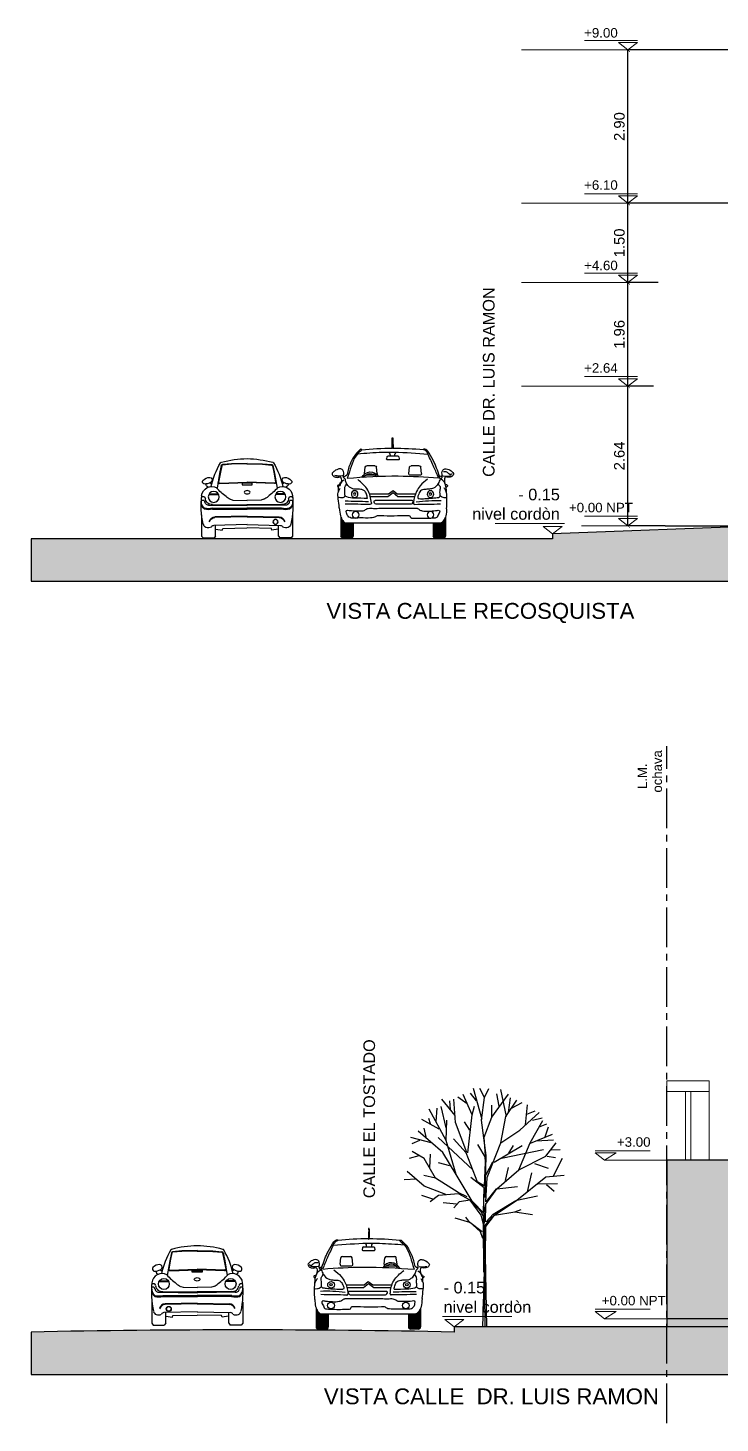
# Model space of a CAD drawing. Header units: inches. Extents: x -309 to 190, y -1585 to -1350.
# Drawn here: x 58.74 to 71.83, y -1442.28 to -1415.89 of the extents above; entities that cross this region are included whole.
import ezdxf

# ---------------------------------------------------------------- set-up
doc = ezdxf.new("R2010")
doc.units = ezdxf.units.IN
doc.header["$MEASUREMENT"] = 0
doc.header["$PDMODE"] = 3
doc.linetypes.add('CENTER2', pattern=[1.125, 0.75, -0.125, 0.125, -0.125])
doc.linetypes.add('HIDDEN', pattern=[0.375, 0.25, -0.125])
doc.layers.get('0').update_dxf_attribs({"color": 9, "linetype": 'CONTINUOUS'})
doc.layers.get('DEFPOINTS').update_dxf_attribs({"color": 9, "linetype": 'CONTINUOUS'})
for name, color, linetype in [('CARP', 9, 'CONTINUOUS'), ('color gris', 9, 'CONTINUOUS'), ('COLOR MURO MUNI', 9, 'CONTINUOUS'), ('condensador', 9, 'HIDDEN'), ('COTAS 1.75', 9, 'CONTINUOUS'), ('lm', 9, 'HIDDEN'), ('referencias', 9, 'CONTINUOUS'), ('TEXT-CARP', 9, 'CONTINUOUS'), ('TEXTOS', 9, 'CONTINUOUS'), ('TEXTVENT', 9, 'CONTINUOUS')]:
    doc.layers.add(name, color=color, linetype=linetype)
doc.layers.add('color +', color=9, linetype='CONTINUOUS', lineweight=18)
doc.layers.add('cotas', color=9, linetype='CONTINUOUS', lineweight=15)
doc.styles.add('ARIAL', font='arial.ttf', dxfattribs={"height": 0.225})
doc.styles.add('COTAS', font='arial.ttf')
doc.styles.get("Standard").update_dxf_attribs({"font": 'arial.ttf'})
doc.dimstyles.new('FMR75', dxfattribs={"dimtxt": 0.13, "dimasz": 0.075, "dimexe": 0, "dimexo": 0, "dimgap": 0.06, "dimtad": 1, "dimzin": 4, "dimdsep": 46, "dimtxsty": 'COTAS', "dimblk1": 'ARCHTICK', "dimblk2": 'ARCHTICK', "dimsah": 1, "dimcen": 0.2, "dimclrd": 256, "dimclre": 9, "dimclrt": 2, "dimadec": 0, "dimazin": 0, "dimtfac": 1, "dimtmove": 2, "dimatfit": 3, "dimldrblk": 'ARCHTICK', "dimfxl": 1, "dimtvp": -0.8, "dimtolj": 1, "dimtzin": 0, "dimarcsym": 0})

# ---------------------------------------------------------------- blocks, each defined once
blk = doc.blocks.new('Arvls022')
at = {"color": 0, "linetype": 'ByBlock'}
for p, q in [((-0.0903, 0.8828), (-0.067, 0.9973)), ((0.001, 0.9633), (-0.0169, 1.0009)), ((0.001, 0.9633), (0.0207, 1.0009)), ((0.0118, 0.8702), (0.0476, 1.0009)), ((-0.1117, 0.9185), (-0.1565, 0.9418)), ((-0.0885, 0.8828), (-0.135, 0.9526)), ((-0.0992, 0.9006), (-0.1082, 0.9615)), ((-0.0294, 0.8809), (-0.0992, 0.9776)), ((-0.0598, 0.9275), (-0.0509, 0.9794)), ((0.0136, 0.8684), (0.001, 0.9633)), ((0.035, 0.949), (0.0601, 0.9813)), ((0.0529, 0.8899), (0.0905, 0.9759)), ((0.0745, 0.9364), (0.1138, 0.9651)), ((0.1228, 0.8576), (0.1299, 0.9561)), ((0.1245, 0.8881), (0.1801, 0.9561)), ((0.1442, 0.9132), (0.1478, 0.949)), ((-0.1476, 0.8254), (-0.2281, 0.9006)), ((-0.1762, 0.8935), (-0.212, 0.9078)), ((-0.1708, 0.8487), (-0.1798, 0.9329)), ((-0.067, 0.7735), (-0.0885, 0.8828)), ((-0.0294, 0.8809), (-0.0294, 0.9311)), ((0.0028, 0.7968), (-0.0294, 0.8809)), ((0.0529, 0.8899), (0.044, 0.9275)), ((0.0709, 0.7305), (0.0529, 0.8899)), ((0.1621, 0.8362), (0.1836, 0.9257)), ((0.1621, 0.7824), (0.2338, 0.915)), ((0.2051, 0.863), (0.1998, 0.9185)), ((-0.2532, 0.7986), (-0.2675, 0.8398)), ((-0.2317, 0.8416), (-0.2603, 0.8523)), ((-0.1905, 0.7735), (-0.2442, 0.8666)), ((-0.1995, 0.8684), (-0.2406, 0.8774)), ((-0.067, 0.7735), (-0.1476, 0.8254)), ((-0.0061, 0.7198), (0.0136, 0.8684)), ((0.0637, 0.8254), (0.0852, 0.8612)), ((0.0762, 0.7323), (0.1228, 0.8576)), ((0.1621, 0.7824), (0.1604, 0.8684)), ((0.1765, 0.7323), (0.2803, 0.8219)), ((0.1926, 0.8308), (0.2642, 0.8702)), ((0.2284, 0.8523), (0.2355, 0.8756)), ((0.2445, 0.7914), (0.2552, 0.8344)), ((-0.2568, 0.7162), (-0.2997, 0.7735)), ((-0.2156, 0.7807), (-0.289, 0.786)), ((-0.1923, 0.7717), (-0.2836, 0.8093)), ((-0.1422, 0.6589), (-0.1905, 0.7735)), ((-0.0097, 0.6266), (-0.067, 0.7735)), ((-0.0061, 0.7072), (0.0297, 0.7663)), ((-0.0025, 0.7198), (0.0028, 0.795)), ((0.0512, 0.6589), (0.1961, 0.795)), ((0.078, 0.7305), (0.1317, 0.7896)), ((0.121, 0.6392), (0.1621, 0.7824)), ((0.2194, 0.7717), (0.3107, 0.795)), ((0.2749, 0.7824), (0.3071, 0.7681)), ((-0.2872, 0.632), (-0.3265, 0.709)), ((-0.28, 0.7431), (-0.3158, 0.7448)), ((-0.2621, 0.7162), (-0.2961, 0.7108)), ((-0.1422, 0.6589), (-0.2568, 0.7162)), ((-0.0706, 0.709), (-0.246, 0.7448)), ((-0.0384, 0.6911), (-0.1565, 0.761)), ((-0.101, 0.7287), (-0.1207, 0.761)), ((-0.0008, 0.5425), (-0.0061, 0.7198)), ((-0.0025, 0.6911), (-0.0008, 0.7144)), ((0.0297, 0.6051), (0.078, 0.7305)), ((0.121, 0.6392), (0.1765, 0.7323)), ((0.2069, 0.6249), (0.2552, 0.7072)), ((0.2317, 0.6671), (0.2284, 0.7251)), ((0.2552, 0.7072), (0.3054, 0.7359)), ((0.2767, 0.718), (0.3179, 0.7072)), ((-0.2084, 0.6858), (-0.2657, 0.666)), ((-0.1798, 0.5675), (-0.1976, 0.6463)), ((-0.0509, 0.5801), (-0.1422, 0.6589)), ((-0.0867, 0.6141), (-0.0992, 0.6696)), ((-0.0061, 0.6392), (-0.033, 0.6929)), ((0.001, 0.5908), (-0.0025, 0.6911)), ((0.1478, 0.6768), (0.1944, 0.6893)), ((0.2552, 0.5908), (0.3268, 0.6517)), ((-0.2568, 0.6302), (-0.3337, 0.6374)), ((-0.2227, 0.5998), (-0.3051, 0.6016)), ((-0.2585, 0.598), (-0.2908, 0.5694)), ((-0.135, 0.5318), (-0.2568, 0.6302)), ((-0.0509, 0.5801), (-0.1368, 0.589)), ((-0.0044, 0.5245), (-0.0097, 0.6266)), ((0.0028, 0.5837), (0.0583, 0.6266)), ((0.0028, 0.5926), (0.0297, 0.607)), ((0.0529, 0.5282), (0.121, 0.6392)), ((0.112, 0.564), (0.2069, 0.6249)), ((0.1639, 0.555), (0.2552, 0.5908)), ((0.2069, 0.6249), (0.257, 0.6356)), ((0.2874, 0.6195), (0.3394, 0.6177)), ((-0.135, 0.5318), (-0.2209, 0.5496)), ((-0.0401, 0.469), (-0.135, 0.5318)), ((-0.0348, 0.4726), (-0.1296, 0.5299)), ((-0.0044, 0.5156), (-0.0509, 0.5801)), ((-0.0473, 0.5801), (-0.0044, 0.5245)), ((0.0064, 0.4816), (0.0028, 0.5837)), ((0.0028, 0.4762), (0.0529, 0.5282)), ((0.0153, 0.469), (0.0619, 0.5318)), ((0.0619, 0.5318), (0.1102, 0.5586)), ((0.0619, 0.5318), (0.1085, 0.5245)), ((0.0745, 0.5461), (0.112, 0.564)), ((0.1102, 0.5586), (0.1944, 0.5514)), ((0.1944, 0.5514), (0.2302, 0.5245)), ((0.2141, 0.5353), (0.2642, 0.5514)), ((-0.126, 0.4834), (-0.1995, 0.4709)), ((-0.126, 0.4834), (-0.1529, 0.4923)), ((-0.0401, 0.469), (-0.126, 0.4834)), ((-0.0061, 0.4404), (-0.0348, 0.4726)), ((-0.0025, 0.4404), (-0.0044, 0.5156)), ((0.0028, 0.4762), (-0.0008, 0.5085)), ((0.0014, 0.4337), (0.0023, 0.4755)), ((0.0064, 0.4619), (0.0136, 0.4816)), ((0.0136, 0.4816), (0.0494, 0.5192)), ((0.1085, 0.5245), (0.1299, 0.4995)), ((0.1192, 0.5156), (0.1747, 0.521)), ((-0.0044, 0.4207), (-0.0401, 0.469)), ((-0.0008, 0.4279), (-0.033, 0.4637)), ((-0.0025, 0.2989), (-0.0044, 0.4207)), ((0.0006, 0.356), (-0.0011, 0.4279)), ((0.0014, 0.2832), (0.0064, 0.4619)), ((0.0046, 0.2291), (0.0064, 0.4297)), ((0.0064, 0.4297), (0.0153, 0.469)), ((0.0118, 0.3992), (0.0637, 0.4386)), ((0.0189, 0.3992), (0.0494, 0.4261)), ((0.0637, 0.4386), (0.0798, 0.4601)), ((0.0637, 0.4386), (0.1245, 0.4565)), ((0.0082, 0.3705), (0.0189, 0.3992)), ((-0.0079, -0.0002), (-0.0025, 0.2989)), ((-0.0008, 0.0034), (0.001, 0.281)), ((0.001, 0.281), (0.01, -0.0002))]:
    blk.add_line(p, q, dxfattribs=at)
blk = doc.blocks.new('*X74')
at = {"color": 0, "linetype": 'ByBlock'}
for p, q in [((19.33, 4.12), (19.56, 4.12)), ((19.33, 4), (19.56, 4)), ((19.33, 3.88), (19.56, 3.88)), ((19.33, 3.75), (19.56, 3.75)), ((19.33, 3.62), (19.56, 3.62)), ((19.33, 3.5), (19.56, 3.5)), ((19.33, 3.38), (19.56, 3.38)), ((19.35, 3.25), (19.56, 3.25)), ((19.41, 3.12), (19.56, 3.12))]:
    blk.add_line(p, q, dxfattribs=at)
blk = doc.blocks.new('Citroen forntal')
for p, q in [((-0.123, -0.167), (-0.13, -0.207)), ((-0.116, -0.223), (0.094, -0.223)), ((-0.109, -0.155), (0.087, -0.155)), ((0.101, -0.167), (0.108, -0.207)), ((-0.551, -0.481), (-0.537, -0.361)), ((-0.521, -0.514), (-0.339, -0.514)), ((-0.507, -0.335), (-0.353, -0.335)), ((-0.309, -0.481), (-0.323, -0.361)), ((0.285, -0.481), (0.299, -0.361)), ((0.324, -0.514), (0.497, -0.514)), ((0.329, -0.335), (0.483, -0.335)), ((0.527, -0.481), (0.513, -0.361)), ((-0.437, -0.874), (-0.094, -0.874)), ((-0.42, -0.921), (-0.105, -0.921)), ((-0.384, -1.043), (-0.393, -1.022)), ((-0.375, -0.993), (0.326, -0.993)), ((-0.105, -0.921), (-0.015, -0.849)), ((-0.094, -0.874), (-0.016, -0.811)), ((-0.016, -0.811), (0.072, -0.874)), ((-0.015, -0.849), (0.087, -0.921)), ((0.072, -0.874), (0.429, -0.874)), ((0.087, -0.921), (0.416, -0.921)), ((0.334, -1.043), (0.344, -1.022)), ((-1.004, -1.308), (-1.004, -1.665)), ((-1.004, -1.308), (-1.004, -1.308)), ((-0.356, -1.061), (0.307, -1.061)), ((0.973, -1.308), (0.973, -1.665)), ((0.973, -1.308), (0.973, -1.308)), ((-0.998, -1.321), (-1.004, -1.321)), ((-0.992, -1.335), (-1.004, -1.335)), ((-0.985, -1.348), (-1.004, -1.348)), ((-0.98, -1.361), (-1.004, -1.361)), ((-0.98, -1.374), (-1.004, -1.374)), ((-0.98, -1.387), (-1.004, -1.387)), ((-0.98, -1.4), (-1.004, -1.4)), ((-0.98, -1.414), (-1.004, -1.414)), ((-0.98, -1.427), (-1.004, -1.427)), ((-0.98, -1.44), (-1.004, -1.44)), ((-0.98, -1.453), (-1.004, -1.453)), ((-0.98, -1.466), (-1.004, -1.466)), ((-0.98, -1.48), (-1.004, -1.48)), ((-0.98, -1.493), (-1.004, -1.493)), ((-0.98, -1.506), (-1.004, -1.506)), ((-0.98, -1.519), (-1.004, -1.519)), ((-0.98, -1.532), (-1.004, -1.532)), ((-0.98, -1.545), (-1.004, -1.545)), ((-0.98, -1.559), (-1.004, -1.559)), ((-0.98, -1.572), (-1.004, -1.572)), ((-0.98, -1.356), (-0.98, -1.703)), ((-0.977, -1.361), (-0.98, -1.358)), ((-0.943, -1.413), (-0.98, -1.376)), ((-0.943, -1.432), (-0.98, -1.395)), ((-0.943, -1.451), (-0.98, -1.414)), ((-0.943, -1.469), (-0.98, -1.432)), ((-0.943, -1.488), (-0.98, -1.451)), ((-0.943, -1.507), (-0.98, -1.47)), ((-0.943, -1.525), (-0.98, -1.488)), ((-0.943, -1.544), (-0.98, -1.507)), ((-0.943, -1.563), (-0.98, -1.526)), ((-0.943, -1.581), (-0.98, -1.544)), ((-0.943, -1.6), (-0.98, -1.563)), ((-0.943, -1.618), (-0.98, -1.582)), ((-0.943, -1.707), (-0.943, -1.402)), ((-0.943, -1.415), (-0.937, -1.409)), ((-0.943, -1.433), (-0.926, -1.416)), ((-0.943, -1.452), (-0.91, -1.419)), ((-0.943, -1.471), (-0.906, -1.434)), ((-0.943, -1.489), (-0.906, -1.452)), ((-0.943, -1.508), (-0.906, -1.471)), ((-0.943, -1.527), (-0.906, -1.49)), ((-0.943, -1.545), (-0.906, -1.509)), ((-0.943, -1.564), (-0.906, -1.527)), ((-0.943, -1.583), (-0.906, -1.546)), ((-0.943, -1.601), (-0.906, -1.564)), ((-0.943, -1.62), (-0.906, -1.583)), ((-0.906, -1.707), (-0.906, -1.419)), ((-0.869, -1.469), (-0.906, -1.432)), ((-0.869, -1.487), (-0.906, -1.45)), ((-0.869, -1.506), (-0.906, -1.469)), ((-0.869, -1.524), (-0.906, -1.488)), ((-0.869, -1.543), (-0.906, -1.506)), ((-0.869, -1.562), (-0.906, -1.525)), ((-0.869, -1.58), (-0.906, -1.544)), ((-0.869, -1.599), (-0.906, -1.562)), ((-0.869, -1.618), (-0.906, -1.581)), ((-0.869, -1.45), (-0.901, -1.419)), ((-0.869, -1.431), (-0.882, -1.419)), ((-0.869, -1.707), (-0.869, -1.419)), ((-0.869, -1.453), (-0.835, -1.419)), ((-0.869, -1.434), (-0.854, -1.419)), ((-0.869, -1.472), (-0.832, -1.435)), ((-0.869, -1.49), (-0.832, -1.453)), ((-0.869, -1.509), (-0.832, -1.472)), ((-0.869, -1.528), (-0.832, -1.491)), ((-0.869, -1.546), (-0.832, -1.509)), ((-0.869, -1.565), (-0.832, -1.528)), ((-0.869, -1.584), (-0.832, -1.547)), ((-0.869, -1.602), (-0.832, -1.565)), ((-0.832, -1.707), (-0.832, -1.419)), ((-0.796, -1.468), (-0.832, -1.431)), ((-0.796, -1.486), (-0.832, -1.449)), ((-0.796, -1.505), (-0.832, -1.468)), ((-0.796, -1.524), (-0.832, -1.487)), ((-0.796, -1.542), (-0.832, -1.505)), ((-0.796, -1.561), (-0.832, -1.524)), ((-0.796, -1.58), (-0.832, -1.543)), ((-0.796, -1.598), (-0.832, -1.561)), ((-0.796, -1.617), (-0.832, -1.58)), ((-0.796, -1.449), (-0.826, -1.419)), ((-0.796, -1.43), (-0.807, -1.419)), ((-0.796, -1.419), (-0.796, -1.703)), ((-0.772, -1.427), (-0.796, -1.427)), ((-0.772, -1.44), (-0.796, -1.44)), ((-0.772, -1.453), (-0.796, -1.453)), ((-0.772, -1.466), (-0.796, -1.466)), ((-0.772, -1.48), (-0.796, -1.48)), ((-0.772, -1.493), (-0.796, -1.493)), ((-0.772, -1.506), (-0.796, -1.506)), ((-0.772, -1.519), (-0.796, -1.519)), ((-0.772, -1.532), (-0.796, -1.532)), ((-0.772, -1.545), (-0.796, -1.545)), ((-0.772, -1.559), (-0.796, -1.559)), ((-0.774, -1.572), (-0.796, -1.572)), ((-0.772, -1.419), (-0.772, -1.665)), ((0.741, -1.419), (0.741, -1.665)), ((0.741, -1.427), (0.765, -1.427)), ((0.741, -1.44), (0.765, -1.44)), ((0.741, -1.453), (0.765, -1.453)), ((0.741, -1.466), (0.765, -1.466)), ((0.741, -1.48), (0.765, -1.48)), ((0.741, -1.493), (0.765, -1.493)), ((0.741, -1.506), (0.765, -1.506)), ((0.741, -1.519), (0.765, -1.519)), ((0.741, -1.532), (0.765, -1.532)), ((0.741, -1.545), (0.765, -1.545)), ((0.741, -1.559), (0.765, -1.559)), ((0.743, -1.572), (0.765, -1.572)), ((0.765, -1.419), (0.765, -1.703)), ((0.765, -1.449), (0.795, -1.419)), ((0.765, -1.43), (0.777, -1.419)), ((0.765, -1.468), (0.802, -1.431)), ((0.765, -1.486), (0.802, -1.449)), ((0.765, -1.505), (0.802, -1.468)), ((0.765, -1.524), (0.802, -1.487)), ((0.765, -1.542), (0.802, -1.505)), ((0.765, -1.561), (0.802, -1.524)), ((0.765, -1.58), (0.802, -1.543)), ((0.765, -1.598), (0.802, -1.561)), ((0.765, -1.617), (0.802, -1.58)), ((0.802, -1.707), (0.802, -1.419)), ((0.839, -1.472), (0.802, -1.435)), ((0.839, -1.49), (0.802, -1.453)), ((0.839, -1.509), (0.802, -1.472)), ((0.839, -1.528), (0.802, -1.491)), ((0.839, -1.546), (0.802, -1.509)), ((0.839, -1.565), (0.802, -1.528)), ((0.839, -1.584), (0.802, -1.547)), ((0.839, -1.602), (0.802, -1.565)), ((0.839, -1.453), (0.804, -1.419)), ((0.839, -1.434), (0.823, -1.419)), ((0.839, -1.707), (0.839, -1.419)), ((0.839, -1.431), (0.851, -1.419)), ((0.839, -1.45), (0.87, -1.419)), ((0.839, -1.469), (0.876, -1.432)), ((0.839, -1.487), (0.876, -1.45)), ((0.839, -1.506), (0.876, -1.469)), ((0.839, -1.524), (0.876, -1.488)), ((0.839, -1.543), (0.876, -1.506)), ((0.839, -1.562), (0.876, -1.525)), ((0.839, -1.58), (0.876, -1.544)), ((0.839, -1.599), (0.876, -1.562)), ((0.839, -1.618), (0.876, -1.581)), ((0.876, -1.707), (0.876, -1.419)), ((0.912, -1.471), (0.876, -1.434)), ((0.912, -1.489), (0.876, -1.452)), ((0.912, -1.508), (0.876, -1.471)), ((0.912, -1.527), (0.876, -1.49)), ((0.912, -1.545), (0.876, -1.509)), ((0.912, -1.564), (0.876, -1.527)), ((0.912, -1.583), (0.876, -1.546)), ((0.912, -1.601), (0.876, -1.564)), ((0.912, -1.62), (0.876, -1.583)), ((0.912, -1.452), (0.879, -1.419)), ((0.912, -1.433), (0.896, -1.417)), ((0.912, -1.413), (0.949, -1.376)), ((0.912, -1.432), (0.949, -1.395)), ((0.912, -1.707), (0.912, -1.403)), ((0.912, -1.451), (0.949, -1.414)), ((0.912, -1.469), (0.949, -1.432)), ((0.912, -1.488), (0.949, -1.451)), ((0.912, -1.507), (0.949, -1.47)), ((0.912, -1.525), (0.949, -1.488)), ((0.912, -1.544), (0.949, -1.507)), ((0.912, -1.563), (0.949, -1.526)), ((0.912, -1.581), (0.949, -1.544)), ((0.912, -1.6), (0.949, -1.563)), ((0.912, -1.618), (0.949, -1.582)), ((0.946, -1.361), (0.949, -1.358)), ((0.949, -1.356), (0.949, -1.703)), ((0.949, -1.361), (0.973, -1.361)), ((0.949, -1.374), (0.973, -1.374)), ((0.949, -1.387), (0.973, -1.387)), ((0.949, -1.4), (0.973, -1.4)), ((0.949, -1.414), (0.973, -1.414)), ((0.949, -1.427), (0.973, -1.427)), ((0.949, -1.44), (0.973, -1.44)), ((0.949, -1.453), (0.973, -1.453)), ((0.949, -1.466), (0.973, -1.466)), ((0.949, -1.48), (0.973, -1.48)), ((0.949, -1.493), (0.973, -1.493)), ((0.949, -1.506), (0.973, -1.506)), ((0.949, -1.519), (0.973, -1.519)), ((0.949, -1.532), (0.973, -1.532)), ((0.949, -1.545), (0.973, -1.545)), ((0.949, -1.559), (0.973, -1.559)), ((0.949, -1.572), (0.973, -1.572)), ((0.954, -1.348), (0.973, -1.348)), ((0.961, -1.335), (0.973, -1.335)), ((0.968, -1.321), (0.973, -1.321)), ((-0.98, -1.585), (-1.004, -1.585)), ((-0.98, -1.598), (-1.004, -1.598)), ((-0.98, -1.611), (-1.004, -1.611)), ((-0.98, -1.625), (-1.004, -1.625)), ((-0.98, -1.638), (-1.004, -1.638)), ((-0.98, -1.651), (-1.004, -1.651)), ((-0.98, -1.664), (-1.004, -1.664)), ((-0.98, -1.677), (-1.002, -1.677)), ((-0.98, -1.691), (-0.995, -1.691)), ((-0.943, -1.637), (-0.98, -1.6)), ((-0.943, -1.656), (-0.98, -1.619)), ((-0.943, -1.674), (-0.98, -1.638)), ((-0.943, -1.693), (-0.98, -1.656)), ((-0.948, -1.707), (-0.98, -1.675)), ((-0.967, -1.707), (-0.98, -1.693)), ((-0.962, -1.707), (-0.814, -1.707)), ((-0.943, -1.639), (-0.906, -1.602)), ((-0.943, -1.657), (-0.906, -1.62)), ((-0.943, -1.676), (-0.906, -1.639)), ((-0.943, -1.695), (-0.906, -1.658)), ((-0.937, -1.707), (-0.906, -1.676)), ((-0.918, -1.707), (-0.906, -1.695)), ((-0.869, -1.636), (-0.906, -1.599)), ((-0.869, -1.655), (-0.906, -1.618)), ((-0.869, -1.674), (-0.906, -1.637)), ((-0.869, -1.692), (-0.906, -1.655)), ((-0.873, -1.707), (-0.906, -1.674)), ((-0.892, -1.707), (-0.906, -1.693)), ((-0.869, -1.621), (-0.832, -1.584)), ((-0.869, -1.639), (-0.832, -1.603)), ((-0.869, -1.658), (-0.832, -1.621)), ((-0.869, -1.677), (-0.832, -1.64)), ((-0.869, -1.695), (-0.832, -1.658)), ((-0.862, -1.707), (-0.832, -1.677)), ((-0.844, -1.707), (-0.832, -1.696)), ((-0.796, -1.636), (-0.832, -1.599)), ((-0.796, -1.654), (-0.832, -1.617)), ((-0.796, -1.673), (-0.832, -1.636)), ((-0.796, -1.692), (-0.832, -1.655)), ((-0.801, -1.705), (-0.832, -1.673)), ((-0.817, -1.707), (-0.832, -1.692)), ((0.765, -1.636), (0.802, -1.599)), ((0.765, -1.654), (0.802, -1.617)), ((0.765, -1.673), (0.802, -1.636)), ((0.765, -1.692), (0.802, -1.655)), ((0.77, -1.705), (0.802, -1.673)), ((0.931, -1.707), (0.783, -1.707)), ((0.787, -1.707), (0.802, -1.692)), ((0.839, -1.621), (0.802, -1.584)), ((0.839, -1.639), (0.802, -1.603)), ((0.839, -1.658), (0.802, -1.621)), ((0.839, -1.677), (0.802, -1.64)), ((0.839, -1.695), (0.802, -1.658)), ((0.832, -1.707), (0.802, -1.677)), ((0.813, -1.707), (0.802, -1.696)), ((0.839, -1.636), (0.876, -1.599)), ((0.839, -1.655), (0.876, -1.618)), ((0.839, -1.674), (0.876, -1.637)), ((0.839, -1.692), (0.876, -1.655)), ((0.843, -1.707), (0.876, -1.674)), ((0.861, -1.707), (0.876, -1.693)), ((0.912, -1.639), (0.876, -1.602)), ((0.912, -1.657), (0.876, -1.62)), ((0.912, -1.676), (0.876, -1.639)), ((0.912, -1.695), (0.876, -1.658)), ((0.906, -1.707), (0.876, -1.676)), ((0.888, -1.707), (0.876, -1.695)), ((0.912, -1.637), (0.949, -1.6)), ((0.912, -1.656), (0.949, -1.619)), ((0.912, -1.674), (0.949, -1.638)), ((0.912, -1.693), (0.949, -1.656)), ((0.917, -1.707), (0.949, -1.675)), ((0.936, -1.707), (0.949, -1.693)), ((0.949, -1.585), (0.973, -1.585)), ((0.949, -1.598), (0.973, -1.598)), ((0.949, -1.611), (0.973, -1.611)), ((0.949, -1.625), (0.973, -1.625)), ((0.949, -1.638), (0.973, -1.638)), ((0.949, -1.651), (0.973, -1.651)), ((0.949, -1.664), (0.973, -1.664)), ((0.949, -1.677), (0.971, -1.677)), ((0.949, -1.691), (0.964, -1.691))]:
    blk.add_line(p, q)
for centre, radius in [((-0.721, -0.87), 0.0627), ((-0.721, -0.87), 0.0226), ((0.712, -0.87), 0.0627), ((0.712, -0.87), 0.0226), ((-0.722, -1.263), 0.0637), ((0.693, -1.263), 0.0637)]:
    blk.add_circle(centre, radius)
for centre, radius, start, end in [((-0.021, -5.809), 5.807, 89.9266, 95.638), ((-0.116, -0.209), 0.014, 170.2082, 270), ((-0.109, -0.169), 0.014, 90, 170.2082), ((-0.116, -0.134), 0.0677, 341.0728, 46.3353), ((-0.021, -5.809), 5.807, 84.0454, 89.8073), ((0.11, -0.134), 0.0677, 132.2588, 198.9272), ((0.087, -0.169), 0.014, 9.7918, 90), ((0.094, -0.209), 0.014, 270, 9.7918), ((-0.956, -0.429), 0.115, 275.2798, 307.7048), ((-0.521, -0.484), 0.03, 173.4106, 270), ((-0.507, -0.365), 0.03, 90, 173.4106), ((-0.353, -0.365), 0.03, 6.5894, 90), ((-0.339, -0.484), 0.03, 270, 6.5894), ((0.415, -0.63), 0.177, 23.9021, 149.9512), ((0.315, -0.484), 0.03, 173.4106, 219.2213), ((0.415, -0.63), 0.147, 30.1912, 143.6305), ((0.329, -0.365), 0.03, 90, 173.4106), ((0.483, -0.365), 0.03, 6.5894, 90), ((0.497, -0.484), 0.03, 270, 284.0345), ((0.497, -0.484), 0.03, 344.5945, 6.5894), ((0.91, -0.596), 0.02, 124.2213, 168.168), ((-0.813, -3.732), 2.739, 82.4291, 92.251), ((-0.421, -1.046), 0.02, 268.681, 359.8309), ((-0.375, -1.013), 0.02, 90, 204.8), ((-0.356, -1.031), 0.03, 204.8, 270), ((0.307, -1.031), 0.03, 270, 335.2), ((0.326, -1.013), 0.02, 335.2, 90), ((0.415, -1.042), 0.02, 172.1097, 271.2454), ((1.096, -32.342), 31.287, 90.3705, 91.2454), ((4.228, -172.654), 171.686, 91.11415, 91.26022), ((-1.52, -48.752), 47.699, 88.681, 89.2692), ((-0.914, -1.389), 0.03, 225.0136, 270), ((0.885, -1.389), 0.03, 270, 317.275), ((-0.962, -1.665), 0.0422, 180, 270), ((-0.814, -1.665), 0.0422, 270, 0), ((0.783, -1.665), 0.0422, 180, 270), ((0.931, -1.665), 0.0422, 270, 0)]:
    blk.add_arc(centre, radius, start, end)
for points in [[(-0.015, 0.008), (-0.012, -0.003), (-0.007, -0.006), (-0.003, -0.004), (0.001, 0.007), (0.004, 0.103), (0.004, 0.158), (0.003, 0.188), (0, 0.194), (-0.008, 0.195), (-0.012, 0.19), (-0.012, 0.181), (-0.013, 0.057), (-0.015, 0.006)], [(-0.875, -0.569), (-0.787, -0.361), (-0.677, -0.124), (-0.615, -0.039), (-0.591, -0.03)], [(0.591, -0.049), (0.581, -0.039), (0.589, -0.024), (0.606, -0.027)], [(0.591, -0.049), (0.66, -0.114), (0.827, -0.504), (0.852, -0.577)], [(-0.911, -0.584), (-0.941, -0.557), (-0.946, -0.532), (-0.939, -0.494), (-0.944, -0.444), (-0.969, -0.404), (-1.016, -0.394), (-1.071, -0.409), (-1.114, -0.434), (-1.139, -0.459), (-1.156, -0.474), (-1.156, -0.499), (-1.141, -0.522), (-1.126, -0.539), (-1.094, -0.549), (-1.061, -0.554), (-1.034, -0.549), (-1.001, -0.549), (-0.991, -0.562), (-0.984, -0.609), (-0.994, -0.667)], [(-1.131, -0.489), (-1.107, -0.502), (-1.068, -0.489), (-1.044, -0.465), (-1.018, -0.45), (-0.966, -0.45)], [(-0.964, -0.527), (-1.021, -0.532), (-1.109, -0.522)], [(0.944, -0.527), (1.002, -0.532), (1.089, -0.522)], [(-1.026, -1.15), (-1.032, -0.967), (-1.022, -0.79), (-0.992, -0.663), (-0.947, -0.608), (-0.907, -0.585)], [(-1.027, -0.845), (-0.997, -0.78), (-0.977, -0.753)], [(-0.907, -0.585), (-0.864, -0.673), (-0.777, -0.76), (-0.702, -0.777), (-0.634, -0.782), (-0.554, -0.797), (-0.519, -0.83), (-0.499, -0.87), (-0.487, -0.9), (-0.479, -0.927), (-0.487, -0.952), (-0.507, -0.957), (-0.612, -0.957), (-0.762, -0.947), (-0.847, -0.937), (-0.894, -0.922), (-0.904, -0.892), (-0.899, -0.835), (-0.907, -0.785), (-0.909, -0.75), (-0.904, -0.725), (-0.882, -0.703), (-0.87, -0.663)], [(-0.874, -0.572), (-0.111, -0.534), (0.852, -0.577)], [(0.919, -0.604), (0.954, -0.632), (0.997, -0.717)], [(1.004, -1.13), (1.022, -0.96), (1.024, -0.84), (0.997, -0.785), (0.984, -0.76)], [(0.891, -0.907), (0.937, -0.94), (0.977, -0.94), (1.027, -0.935)], [(-0.85, -1.182), (-0.886, -1.179), (-0.895, -1.191), (-0.894, -1.211), (-0.854, -1.289), (-0.839, -1.316), (-0.807, -1.325), (-0.505, -1.334), (-0.401, -1.334), (-0.35, -1.323), (-0.341, -1.296), (-0.321, -1.283), (-0.291, -1.28), (0.231, -1.281), (0.3, -1.287), (0.318, -1.299), (0.354, -1.316), (0.413, -1.323), (0.596, -1.323), (0.705, -1.326), (0.8, -1.317), (0.838, -1.29), (0.866, -1.224), (0.866, -1.18), (0.816, -1.179), (0.664, -1.186), (0.576, -1.188), (0.551, -1.186), (0.491, -1.155), (0.455, -1.141), (0.356, -1.141), (0.222, -1.137), (-0.067, -1.137), (-0.365, -1.139), (-0.457, -1.139), (-0.477, -1.141), (-0.505, -1.162), (-0.538, -1.18), (-0.565, -1.188), (-0.818, -1.184), (-0.848, -1.182)]]:
    blk.add_spline(points, degree=3)
for points, knots in [([(-0.907, -0.585), (-0.889, -0.528), (-0.856, -0.423), (-0.788, -0.257), (-0.713, -0.131), (-0.656, -0.03), (-0.607, -0.016), (-0.592, -0.023), (-0.588, -0.028), (-0.587, -0.03)], [0, 0, 0, 0, 0.178132, 0.332603, 0.5328214, 0.6291783, 0.6602364, 0.6708806, 0.6776262, 0.6776262, 0.6776262, 0.6776262]), ([(-0.677, -0.124), (-0.464, -0.106), (-0.098, -0.074), (0.349, -0.089), (0.58, -0.108), (0.659, -0.114)], [0.00261, 0.00261, 0.00261, 0.00261, 0.644131, 1.10458, 1.340372, 1.340372, 1.340372, 1.340372]), ([(0.606, -0.027), (0.649, -0.068), (0.731, -0.148), (0.794, -0.29), (0.842, -0.41), (0.847, -0.496), (0.885, -0.535), (0.906, -0.54), (0.92, -0.551), (0.923, -0.553)], [0, 0, 0, 0, 0.1752285, 0.340652, 0.4568204, 0.5698268, 0.5768981, 0.6194132, 0.6305139, 0.6305139, 0.6305139, 0.6305139]), ([(0.899, -0.58), (0.908, -0.573), (0.923, -0.561), (0.929, -0.527), (0.915, -0.491), (0.921, -0.445), (0.945, -0.397), (1.001, -0.39), (1.049, -0.407), (1.093, -0.429), (1.114, -0.458), (1.141, -0.472), (1.139, -0.502), (1.122, -0.52), (1.106, -0.545), (1.074, -0.548), (1.043, -0.557), (1.014, -0.549), (0.984, -0.542), (0.964, -0.571), (0.961, -0.612), (0.97, -0.645), (0.975, -0.662)], [0.0078523, 0.0078523, 0.0078523, 0.0078523, 0.0407006, 0.0661832, 0.1044072, 0.1546304, 0.2017904, 0.2503587, 0.3073975, 0.3567207, 0.3920773, 0.415129, 0.4401157, 0.4671525, 0.4902002, 0.5242211, 0.5571226, 0.5850894, 0.617609, 0.6336154, 0.6816797, 0.7359765, 0.7359765, 0.7359765, 0.7359765]), ([(-1.004, -0.69), (-1.016, -0.69), (-1.036, -0.692), (-1.051, -0.724), (-1.03, -0.735), (-1.019, -0.741), (-1.016, -0.742)], [0.0038134, 0.0038134, 0.0038134, 0.0038134, 0.03883104, 0.0601827, 0.08676106, 0.09586692, 0.09586692, 0.09586692, 0.09586692]), ([(-0.667, -0.59), (-0.616, -0.628), (-0.531, -0.691), (-0.443, -0.845), (-0.402, -0.962), (-0.401, -1.039), (-0.401, -1.046)], [0, 0, 0, 0, 0.1860485, 0.3150792, 0.5254905, 0.5463824, 0.5463824, 0.5463824, 0.5463824]), ([(0.396, -1.039), (0.408, -0.953), (0.43, -0.821), (0.549, -0.685), (0.619, -0.627), (0.654, -0.598)], [0.022761, 0.022761, 0.022761, 0.022761, 0.2767601, 0.4153584, 0.5517783, 0.5517783, 0.5517783, 0.5517783]), ([(0.471, -0.955), (0.476, -0.927), (0.484, -0.875), (0.517, -0.807), (0.573, -0.786), (0.626, -0.778), (0.678, -0.776), (0.726, -0.781), (0.767, -0.765), (0.819, -0.737), (0.865, -0.679), (0.883, -0.624), (0.889, -0.597), (0.89, -0.592)], [0, 0, 0, 0, 0.0842949, 0.1605999, 0.2098648, 0.2555118, 0.3230989, 0.3656246, 0.397263, 0.4521668, 0.5427486, 0.6091486, 0.625138, 0.625138, 0.625138, 0.625138]), ([(0.471, -0.955), (0.553, -0.952), (0.684, -0.948), (0.827, -0.945), (0.911, -0.9), (0.888, -0.821), (0.905, -0.76), (0.886, -0.707), (0.87, -0.69), (0.859, -0.68)], [0, 0, 0, 0, 0.2452631, 0.3920834, 0.4316212, 0.5041259, 0.594078, 0.6233281, 0.6668488, 0.6668488, 0.6668488, 0.6668488]), ([(1.018, -0.825), (1.017, -0.795), (1.016, -0.745), (1, -0.681), (0.979, -0.655), (0.97, -0.644)], [0, 0, 0, 0, 0.0904106, 0.1504886, 0.1916073, 0.1916073, 0.1916073, 0.1916073]), ([(1.006, -0.709), (1.015, -0.702), (1.027, -0.698), (1.037, -0.717), (1.032, -0.733), (1.019, -0.74), (1.013, -0.741)], [0.01637339, 0.01637339, 0.01637339, 0.01637339, 0.0436791, 0.05485603, 0.07304819, 0.08980389, 0.08980389, 0.08980389, 0.08980389]), ([(-1.032, -0.942), (-1.014, -0.944), (-0.972, -0.946), (-0.928, -0.926), (-0.906, -0.907), (-0.903, -0.905)], [0.0202402, 0.0202402, 0.0202402, 0.0202402, 0.072587, 0.1464843, 0.1583802, 0.1583802, 0.1583802, 0.1583802]), ([(-1.026, -1.15), (-1.025, -1.194), (-1.023, -1.273), (-0.981, -1.361), (-0.947, -1.398), (-0.936, -1.41)], [0, 0, 0, 0, 0.1317559, 0.235108, 0.2834301, 0.2834301, 0.2834301, 0.2834301]), ([(1.004, -1.13), (0.995, -1.194), (0.992, -1.273), (0.952, -1.359), (0.92, -1.394), (0.907, -1.409)], [0, 0, 0, 0, 0.1317559, 0.235108, 0.2751885, 0.2751885, 0.2751885, 0.2751885])]:
    blk.add_open_spline(points, degree=3, knots=knots)
blk.add_open_spline([(-0.914, -1.419), (-0.315, -1.419), (0.285, -1.419), (0.885, -1.419)], degree=3)
for p, xscale, yscale, zscale in [((1.267, -2.02), -0.105482038903915, 0.1054820389039435, 0.1054820389039474), ((-1.298, -2.02), 0.105482038903915, 0.105482038903915, 0.105482038903915)]:
    blk.add_blockref('*X74', p, dxfattribs=dict(xscale=xscale, yscale=yscale, zscale=zscale))
blk = doc.blocks.new('newbt')
for p, q in [((-0.486, 1.349), (-0.517, 1.198)), ((-0.476, 1.347), (-0.508, 1.196)), ((-0.291, 1.385), (-0.464, 1.369)), ((-0.29, 1.375), (-0.463, 1.359)), ((0.004, 1.391), (-0.291, 1.385)), ((0.004, 1.381), (-0.291, 1.375)), ((0.001, 1.391), (0.296, 1.385)), ((0.001, 1.381), (0.296, 1.375)), ((0.295, 1.375), (0.468, 1.359)), ((0.296, 1.385), (0.469, 1.369)), ((0.481, 1.347), (0.513, 1.196)), ((0.491, 1.349), (0.522, 1.198)), ((-0.517, 1.198), (-0.564, 0.92)), ((-0.508, 1.196), (-0.535, 1.036)), ((0.513, 1.196), (0.54, 1.036)), ((0.522, 1.198), (0.569, 0.92)), ((-0.718, 0.805), (-0.537, 0.805)), ((-0.712, 0.816), (-0.543, 0.816)), ((-0.699, 1.026), (-0.661, 1.001)), ((-0.52, 1.019), (0.003, 1.038)), ((-0.519, 1.009), (0.004, 1.028)), ((-0.093, 0.984), (-0.093, 1.016)), ((-0.093, 1.016), (0.097, 1.016)), ((0.097, 0.984), (-0.093, 0.984)), ((0.524, 1.009), (0.001, 1.028)), ((0.525, 1.019), (0.002, 1.038)), ((0.097, 1.016), (0.097, 0.984)), ((0.723, 0.805), (0.542, 0.805)), ((0.717, 0.816), (0.548, 0.816)), ((0.701, 1.026), (0.663, 1.001)), ((-0.724, 0.602), (0.004, 0.593)), ((-0.65, 0.617), (0.004, 0.608)), ((-0.648, 0.542), (0.004, 0.542)), ((-0.311, 0.712), (-0.266, 0.699)), ((-0.266, 0.699), (0.004, 0.69)), ((0.271, 0.699), (0.001, 0.69)), ((0.655, 0.617), (0.001, 0.608)), ((0.653, 0.542), (0.001, 0.542)), ((0.729, 0.602), (0.002, 0.593)), ((0.317, 0.712), (0.271, 0.699)), ((-0.858, 0.416), (-0.858, 0.018)), ((-0.648, 0.524), (0.004, 0.524)), ((0.001, 0.396), (-0.607, 0.382)), ((0.001, 0.383), (-0.607, 0.369)), ((0.653, 0.524), (0.001, 0.524)), ((0.001, 0.396), (0.612, 0.382)), ((0.001, 0.383), (0.612, 0.369)), ((0.863, 0.416), (0.863, 0.018)), ((-0.858, 0.018), (-0.829, -0.018)), ((0.004, 0.234), (-0.628, 0.217)), ((-0.592, 0.018), (-0.62, -0.018)), ((-0.592, 0.018), (-0.592, 0.218)), ((-0.589, 0.147), (-0.468, 0.128)), ((-0.468, 0.128), (-0.458, 0.161)), ((-0.458, 0.161), (0.002, 0.171)), ((0.001, 0.234), (0.633, 0.217)), ((0.463, 0.161), (0.004, 0.171)), ((0.473, 0.128), (0.463, 0.161)), ((0.594, 0.147), (0.473, 0.128)), ((0.597, 0.018), (0.597, 0.218)), ((0.597, 0.018), (0.625, -0.018)), ((0.863, 0.018), (0.834, -0.018)), ((-0.829, -0.018), (-0.62, -0.018)), ((0.834, -0.018), (0.625, -0.018))]:
    blk.add_line(p, q)
for centre, major_axis, start_param, end_param in [((0.654, 0.672), (0, 1.379), 1.013956, 1.365177), ((-0.477, 1.388), (0, 0.0249), 0.293902, 1.013956), ((-0.462, 1.344), (0, 0.0249), 0.089244, 1.36314), ((0.038, -0.552), (0, 2.034), 0.018189, 0.263746), ((-0.462, 1.344), (0, 0.0149), 0.089244, 1.36314), ((-0.032, -0.547), (0, 2.029), -0.263842, -0.016696), ((0.467, 1.344), (0, 0.0149), -1.36314, -0.089244), ((0.467, 1.344), (0, 0.0249), -1.36314, -0.089244), ((0.482, 1.388), (0, 0.0249), -1.013956, -0.293902), ((-0.649, 0.672), (0, 1.379), -1.365177, -1.013956), ((-0.803, 1.043), (0, 0.0422), 0.855351, 2.795362), ((-0.718, 0.969), (0, 0.156), -0.087948, 0.860748), ((-0.707, 1.076), (0, 0.0484), 4.22215, 6.213694), ((0.709, 1.076), (0, 0.0484), 0.069492, 2.061035), ((0.72, 0.969), (0, 0.156), -0.860748, 0.087948), ((0.805, 1.043), (0, 0.0422), 3.487823, 5.427834), ((-0.666, 0.76), (0, 0.194), -0.517601, 1.455548), ((-0.795, 1.069), (0, 0.0695), 2.815104, 3.409103), ((-0.784, 1.17), (0, 0.168), 3.177759, 3.945642), ((-0.726, 0.994), (0, 0.0497), 1.419695, 2.994335), ((-0.628, 0.758), (0, 0.104), -1.570796, 4.712389), ((0.34, 1.775), (0, 1.256), 2.310531, 2.504993), ((-0.52, 1.034), (0, 0.0249), 1.400451, 3.177446), ((-0.52, 1.034), (0, 0.0149), 1.400451, 3.177446), ((-0.335, 1.775), (0, 1.256), 3.778192, 3.972655), ((0.525, 1.034), (0, 0.0249), 3.105739, 4.882734), ((0.525, 1.034), (0, 0.0149), 3.105739, 4.882734), ((0.633, 0.758), (0, 0.104), -1.570796, 4.712389), ((0.671, 0.76), (0, 0.194), -1.455548, 0.517601), ((0.786, 1.17), (0, 0.168), 2.337543, 3.105426), ((0.728, 0.994), (0, 0.0497), 3.28885, 4.86349), ((0.797, 1.069), (0, 0.0695), 2.874083, 3.468081), ((0.785, 0.605), (0, 1.677), 1.46434, 1.788332), ((-0.701, 0.668), (0, 0.162), 1.462712, 2.462493), ((-0.701, 0.65), (0, 0.162), 1.462712, 2.462493), ((-0.836, 0.655), (0, 0.0435), -1.32911, 0.583677), ((-0.825, 0.721), (0, 0.0432), -1.37838, 0.852795), ((-0.724, 0.88), (0, 0.347), 2.912221, 3.367592), ((-0.725, 0.673), (0, 0.0719), 1.716226, 3.31423), ((-0.668, 0.733), (0, 0.118), 1.62934, 3.294808), ((-0.188, 0.999), (0, 0.314), 2.411527, 2.730769), ((0.193, 0.999), (0, 0.314), 3.552417, 3.871659), ((0.729, 0.88), (0, 0.347), 2.915594, 3.370964), ((0.673, 0.733), (0, 0.118), 2.988377, 4.653845), ((0.73, 0.673), (0, 0.0719), 2.968955, 4.56696), ((0.83, 0.721), (0, 0.0432), -0.852795, 1.37838), ((0.841, 0.655), (0, 0.0435), -0.583677, 1.32911), ((0.707, 0.668), (0, 0.162), 3.820692, 4.820473), ((0.707, 0.65), (0, 0.162), 3.820692, 4.820473), ((-0.78, 0.605), (0, 1.677), 4.494853, 4.818845), ((-0.724, 0.862), (0, 0.347), 2.912221, 3.367592), ((-0.603, 0.269), (0, 0.112), 0.034028, 1.280979), ((-0.603, 0.257), (0, 0.112), 0.034028, 1.280979), ((-0.536, 0.286), (0, 0.0488), -1.570796, 4.712389), ((-0.536, 0.286), (0, 0.0437), 4.712389, 10.995574), ((0.608, 0.269), (0, 0.112), -1.280979, -0.034028), ((0.608, 0.257), (0, 0.112), -1.280979, -0.034028), ((0.729, 0.862), (0, 0.347), 2.915594, 3.370964), ((-0.746, 0.253), (0, 0.0796), 1.741374, 2.762045), ((-0.731, 0.337), (0, 0.164), 2.865044, 3.526056), ((-0.629, 0.17), (0, 0.047), 0.026976, 1.23776), ((0.634, 0.17), (0, 0.047), -1.23776, -0.026976), ((0.736, 0.337), (0, 0.164), 2.757129, 3.418141), ((0.751, 0.253), (0, 0.0796), 3.52114, 4.541811)]:
    blk.add_ellipse(centre, major_axis=major_axis, ratio=0.983467, start_param=start_param, end_param=end_param)
blk.add_ellipse((0, 0.846), major_axis=(0.0537, 0), ratio=0.596703)
blk = doc.blocks.new('_ARCHTICK')
at = {"color": 0, "linetype": 'ByBlock', "const_width": 0.15}
blk.add_lwpolyline([(-0.5, -0.5), (0.5, 0.5)], dxfattribs=at)
blk = doc.blocks.new('*D127')
at = {"layer": 'COTAS 1.75', "color": 7, "lineweight": -2, "transparency": 16777216}
for p, q in [((70.571, -1422.667), (70.087, -1422.667)), ((70.792, -1425.307), (70.087, -1425.307))]:
    blk.add_line(p, q, dxfattribs=at)
at = {"layer": 'COTAS 1.75', "lineweight": -2, "transparency": 16777216}
blk.add_line((70.087, -1425.307), (70.087, -1422.667), dxfattribs=at)
at = {"layer": 'DEFPOINTS', "color": 0, "transparency": 16777216}
for p in [(70.087, -1422.667), (70.571, -1422.667), (70.792, -1425.307)]:
    blk.add_point(p, dxfattribs=at)
at = {"layer": 'COTAS 1.75', "lineweight": -2, "transparency": 16777216, "xscale": 0.075, "yscale": 0.075, "zscale": 0.075}
for p, rotation in [((70.087, -1422.667), 90), ((70.087, -1425.307), 270)]:
    blk.add_blockref('_ARCHTICK', p, dxfattribs=dict(at, rotation=rotation))
at = {"layer": 'COTAS 1.75', "color": 2, "transparency": 16777216, "insert": (69.925, -1423.987), "char_height": 0.2, "attachment_point": 5, "rotation": 90, "style": 'COTAS'}
blk.add_mtext('\\A1;2.64', dxfattribs=at)
blk = doc.blocks.new('*D128')
at = {"layer": 'COTAS 1.75', "color": 7, "lineweight": -2, "transparency": 16777216}
for p, q in [((70.659, -1420.707), (70.087, -1420.707)), ((70.571, -1422.667), (70.087, -1422.667))]:
    blk.add_line(p, q, dxfattribs=at)
at = {"layer": 'COTAS 1.75', "lineweight": -2, "transparency": 16777216}
blk.add_line((70.087, -1422.667), (70.087, -1420.707), dxfattribs=at)
at = {"layer": 'DEFPOINTS', "color": 0, "transparency": 16777216}
for p in [(70.087, -1420.707), (70.659, -1420.707), (70.571, -1422.667)]:
    blk.add_point(p, dxfattribs=at)
at = {"layer": 'COTAS 1.75', "lineweight": -2, "transparency": 16777216, "xscale": 0.075, "yscale": 0.075, "zscale": 0.075}
for p, rotation in [((70.087, -1420.707), 90), ((70.087, -1422.667), 270)]:
    blk.add_blockref('_ARCHTICK', p, dxfattribs=dict(at, rotation=rotation))
at = {"layer": 'COTAS 1.75', "color": 2, "transparency": 16777216, "insert": (69.925, -1421.687), "char_height": 0.2, "attachment_point": 5, "rotation": 90, "style": 'COTAS'}
blk.add_mtext('\\A1;1.96', dxfattribs=at)
blk = doc.blocks.new('*D129')
at = {"layer": 'COTAS 1.75', "color": 7, "lineweight": -2, "transparency": 16777216}
for p, q in [((72.659, -1419.207), (70.087, -1419.207)), ((70.659, -1420.707), (70.087, -1420.707))]:
    blk.add_line(p, q, dxfattribs=at)
at = {"layer": 'COTAS 1.75', "lineweight": -2, "transparency": 16777216}
blk.add_line((70.087, -1420.707), (70.087, -1419.207), dxfattribs=at)
at = {"layer": 'DEFPOINTS', "color": 0, "transparency": 16777216}
for p in [(70.087, -1419.207), (72.659, -1419.207), (70.659, -1420.707)]:
    blk.add_point(p, dxfattribs=at)
at = {"layer": 'COTAS 1.75', "lineweight": -2, "transparency": 16777216, "xscale": 0.075, "yscale": 0.075, "zscale": 0.075}
for p, rotation in [((70.087, -1419.207), 90), ((70.087, -1420.707), 270)]:
    blk.add_blockref('_ARCHTICK', p, dxfattribs=dict(at, rotation=rotation))
at = {"layer": 'COTAS 1.75', "color": 2, "transparency": 16777216, "insert": (69.925, -1419.957), "char_height": 0.2, "attachment_point": 5, "rotation": 90, "style": 'COTAS'}
blk.add_mtext('\\A1;1.50', dxfattribs=at)
blk = doc.blocks.new('*D130')
at = {"layer": 'COTAS 1.75', "color": 7, "lineweight": -2, "transparency": 16777216}
for p, q in [((72.859, -1416.307), (70.087, -1416.307)), ((72.659, -1419.207), (70.087, -1419.207))]:
    blk.add_line(p, q, dxfattribs=at)
at = {"layer": 'COTAS 1.75', "lineweight": -2, "transparency": 16777216}
blk.add_line((70.087, -1419.207), (70.087, -1416.307), dxfattribs=at)
at = {"layer": 'DEFPOINTS', "color": 0, "transparency": 16777216}
for p in [(70.087, -1416.307), (72.859, -1416.307), (72.659, -1419.207)]:
    blk.add_point(p, dxfattribs=at)
at = {"layer": 'COTAS 1.75', "lineweight": -2, "transparency": 16777216, "xscale": 0.075, "yscale": 0.075, "zscale": 0.075}
for p, rotation in [((70.087, -1416.307), 90), ((70.087, -1419.207), 270)]:
    blk.add_blockref('_ARCHTICK', p, dxfattribs=dict(at, rotation=rotation))
at = {"layer": 'COTAS 1.75', "color": 2, "transparency": 16777216, "insert": (69.925, -1417.757), "char_height": 0.2, "attachment_point": 5, "rotation": 90, "style": 'COTAS'}
blk.add_mtext('\\A1;2.90', dxfattribs=at)

msp = doc.modelspace()

# ---------------------------------------------------------------- hatches: boundary and pattern name
at = {"layer": 'color gris'}
for points in [[(124.779, -1426.357), (124.779, -1425.557), (120.779, -1425.557), (120.779, -1425.457), (116.779, -1425.457), (116.779, -1425.307), (72.659, -1425.307), (68.659, -1425.457), (68.659, -1425.557), (58.804, -1425.557), (58.804, -1426.357)], [(170.804, -1440.307), (166.564, -1440.307), (164.604, -1440.307), (148.554, -1440.307), (70.824, -1440.307), (70.824, -1441.357), (170.804, -1441.357)]]:
    msp.add_hatch(color=256, dxfattribs=at).paths.add_polyline_path(points)
h = msp.add_hatch(color=256, dxfattribs=at)
edge = h.paths.add_edge_path()
edge.add_line((70.824, -1440.457), (66.804, -1440.457))
edge.add_line((66.804, -1440.457), (66.804, -1440.557))
edge.add_arc((62.804, -1639.047), 198.531, 88.84553, 91.15447)
edge.add_line((58.804, -1440.557), (58.804, -1441.357))
edge.add_line((58.804, -1441.357), (70.824, -1441.357))
edge.add_line((70.824, -1441.357), (70.824, -1440.457))
edge = h.paths.add_edge_path()
edge.add_line((179.308, -1441.357), (179.308, -1440.51))
edge.add_arc((178.804, -1610.236), 169.727, 89.83005, 91.35043)
edge.add_line((174.804, -1440.557), (174.804, -1440.457))
edge.add_line((174.804, -1440.457), (170.804, -1440.457))
edge.add_line((170.804, -1440.457), (170.804, -1441.357))
edge.add_line((170.804, -1441.357), (179.308, -1441.357))
at = {"layer": 'referencias', "linetype": 'Continuous', "lineweight": 5}
h = msp.add_hatch(color=256, dxfattribs=at)
h.dxf.hatch_style = 1
h.paths.add_polyline_path([(74.881, -1437.307), (70.824, -1437.307), (70.824, -1440.307), (71.302, -1440.307), (74.881, -1440.307)])

# ---------------------------------------------------------------- linework, layer by layer
for points in [[(124.779, -1425.557), (120.779, -1425.557), (120.779, -1425.457), (116.779, -1425.457), (116.779, -1425.307), (72.659, -1425.307), (72.659, -1425.307), (68.659, -1425.457), (68.659, -1425.557), (58.804, -1425.557)], [(58.804, -1425.557), (58.804, -1426.357), (124.779, -1426.357)], [(174.804, -1440.557), (174.804, -1440.457), (170.804, -1440.457), (170.804, -1440.307), (70.824, -1440.307), (70.824, -1440.457), (66.804, -1440.457), (66.804, -1440.557)], [(58.804, -1440.557), (58.804, -1441.357), (174.804, -1441.357), (179.308, -1441.357)]]:
    msp.add_lwpolyline(points)
msp.add_lwpolyline([(66.804, -1440.557, 0.010075), (58.804, -1440.557)], format="xyb")
at = {"layer": 'CARP'}
msp.add_line((86.223, -1437.307), (70.824, -1437.307), dxfattribs=at)
at = {"layer": 'color +'}
for p, q in [((71.174, -1437.307), (71.174, -1436.007)), ((71.274, -1437.307), (71.274, -1436.007))]:
    msp.add_line(p, q, dxfattribs=at)
msp.add_lwpolyline([(70.824, -1435.807), (71.624, -1435.807), (71.624, -1436.007), (70.824, -1436.007)], close=True, dxfattribs=at)
msp.add_lwpolyline([(71.624, -1436.007), (71.624, -1437.307)], dxfattribs=at)
at = {"layer": 'COLOR MURO MUNI'}
msp.add_line((70.792, -1425.307), (120.22, -1425.307), dxfattribs=at)
at = {"layer": 'condensador', "linetype": 'ByBlock'}
msp.add_line((70.824, -1437.307), (70.824, -1440.307), dxfattribs=at)
msp.add_lwpolyline([(170.804, -1440.457), (70.824, -1440.457)], dxfattribs=at)
at = {"layer": 'cotas'}
for p, q in [((68.886, -1425.264), (67.576, -1425.264)), ((66.581, -1440.264), (67.891, -1440.264))]:
    msp.add_line(p, q, dxfattribs=at)
for points in [[(69.265, -1416.127), (70.267, -1416.127)], [(70.087, -1416.307), (68.075, -1416.307)], [(69.265, -1419.027), (70.267, -1419.027)], [(70.087, -1419.207), (68.075, -1419.207)], [(70.087, -1420.707), (68.075, -1420.707)], [(69.265, -1420.527), (70.267, -1420.527)], [(69.265, -1422.487), (70.267, -1422.487)], [(70.087, -1422.667), (68.075, -1422.667)], [(69.265, -1425.127), (70.267, -1425.127)], [(70.087, -1425.307), (69.21, -1425.307)], [(70.507, -1437.127), (69.465, -1437.127)], [(69.641, -1437.307), (70.824, -1437.307)], [(70.507, -1440.127), (69.465, -1440.127)], [(70.824, -1440.307), (69.645, -1440.307)]]:
    msp.add_lwpolyline(points, dxfattribs=at)
for points in [[(70.087, -1416.307), (69.907, -1416.169), (70.267, -1416.169), (70.087, -1416.307)], [(70.087, -1419.207), (69.907, -1419.069), (70.267, -1419.069), (70.087, -1419.207)], [(70.087, -1420.707), (69.907, -1420.569), (70.267, -1420.569), (70.087, -1420.707)], [(70.087, -1422.667), (69.907, -1422.529), (70.267, -1422.529), (70.087, -1422.667)], [(70.087, -1425.307), (69.907, -1425.169), (70.267, -1425.169), (70.087, -1425.307)], [(68.663, -1425.457), (68.483, -1425.319), (68.843, -1425.319), (68.663, -1425.457)], [(69.645, -1437.307), (69.865, -1437.169), (69.465, -1437.169), (69.645, -1437.307)], [(69.645, -1440.307), (69.865, -1440.169), (69.465, -1440.169), (69.645, -1440.307)], [(66.804, -1440.457), (66.984, -1440.319), (66.624, -1440.319), (66.804, -1440.457)]]:
    msp.add_lwpolyline(points, close=True, dxfattribs=at)
at = {"layer": 'lm', "linetype": 'CENTER2'}
msp.add_lwpolyline([(70.824, -1442.279), (70.824, -1429.478)], dxfattribs=at)

# ---------------------------------------------------------------- block references
at = {"xscale": -1}
for name, p in [('Citroen forntal', (65.633, -1423.837)), ('newbt', (62.889, -1425.519))]:
    msp.add_blockref(name, p, dxfattribs=at)
at = {"xscale": -4.5, "yscale": 4.5, "zscale": 4.5}
msp.add_blockref('Arvls022', (67.382, -1440.456), dxfattribs=at)
for name, p in [('Citroen forntal', (65.195, -1438.793)), ('newbt', (61.943, -1440.406))]:
    msp.add_blockref(name, p)

# ---------------------------------------------------------------- texts
at = {"layer": 'cotas', "char_height": 0.18, "attachment_point": 5, "style": 'COTAS'}
for s, insert in [('\\A1;+9.00', (69.576, -1415.985)), ('\\A1;+6.10', (69.576, -1418.864)), ('\\A1;+4.60', (69.576, -1420.385)), ('\\A1;+2.64', (69.576, -1422.324)), ('\\A1;+0.00 NPT', (69.576, -1424.964)), ('\\A1;+3.00', (70.196, -1436.964)), ('\\A1;+0.00 NPT', (70.196, -1439.964))]:
    msp.add_mtext(s, dxfattribs=dict(at, insert=insert))
at = {"layer": 'TEXT-CARP', "style": 'ARIAL'}
for s, p in [('ochava', (70.73, -1430.354)), ('L.M.', (70.446, -1430.286))]:
    msp.add_text(s, height=0.1782, rotation=90, dxfattribs=at).set_placement(p)
at = {"layer": 'TEXTOS', "char_height": 0.22, "attachment_point": 1, "rotation": 90, "line_spacing_factor": 0.843168}
for s, insert in [('CALLE DR. LUIS RAMON', (67.345, -1424.383)), ('CALLE EL TOSTADO', (65.086, -1438.026))]:
    msp.add_mtext(s, dxfattribs=dict(at, insert=insert))
at = {"layer": 'TEXTOS', "char_height": 0.22, "width": 1.77107}
for insert, attachment_point in [((68.8, -1424.606), 3), ((66.602, -1439.606), 1), ((66.602, -1439.606), 1)]:
    msp.add_mtext('- 0.15\\Pnivel cordòn', dxfattribs=dict(at, insert=insert, attachment_point=attachment_point))
at = {"layer": 'TEXTVENT', "char_height": 0.3, "attachment_point": 1, "style": 'ARIAL'}
for s, insert in [('VISTA CALLE RECOSQUISTA', (64.387, -1426.767)), ('VISTA CALLE  DR. LUIS RAMON', (64.339, -1441.623))]:
    msp.add_mtext_dynamic_manual_height_columns(s, width=32.84176, gutter_width=0.75, heights=[0], dxfattribs=dict(at, insert=insert))

# ---------------------------------------------------------------- dimensions: what is measured, and where the dimension line sits
at = {"layer": 'COTAS 1.75'}
for base, p1, p2, picture, middle in [((70.087, -1416.307), (72.659, -1419.207), (72.859, -1416.307), '*D130', (69.925, -1417.757)), ((70.087, -1419.207), (70.659, -1420.707), (72.659, -1419.207), '*D129', (69.925, -1419.957)), ((70.087, -1420.707), (70.571, -1422.667), (70.659, -1420.707), '*D128', (69.925, -1421.687)), ((70.087, -1422.667), (70.792, -1425.307), (70.571, -1422.667), '*D127', (69.925, -1423.987))]:
    dim = msp.add_linear_dim(base=base, p1=p1, p2=p2, angle=90, dimstyle='FMR75', override={"dimtxt": 0.2, "dimclre": 7}, dxfattribs=at)
    dim.commit()
    dim.dimension.update_dxf_attribs({"geometry": picture, "text_midpoint": middle})

doc.saveas('drawing.dxf')
